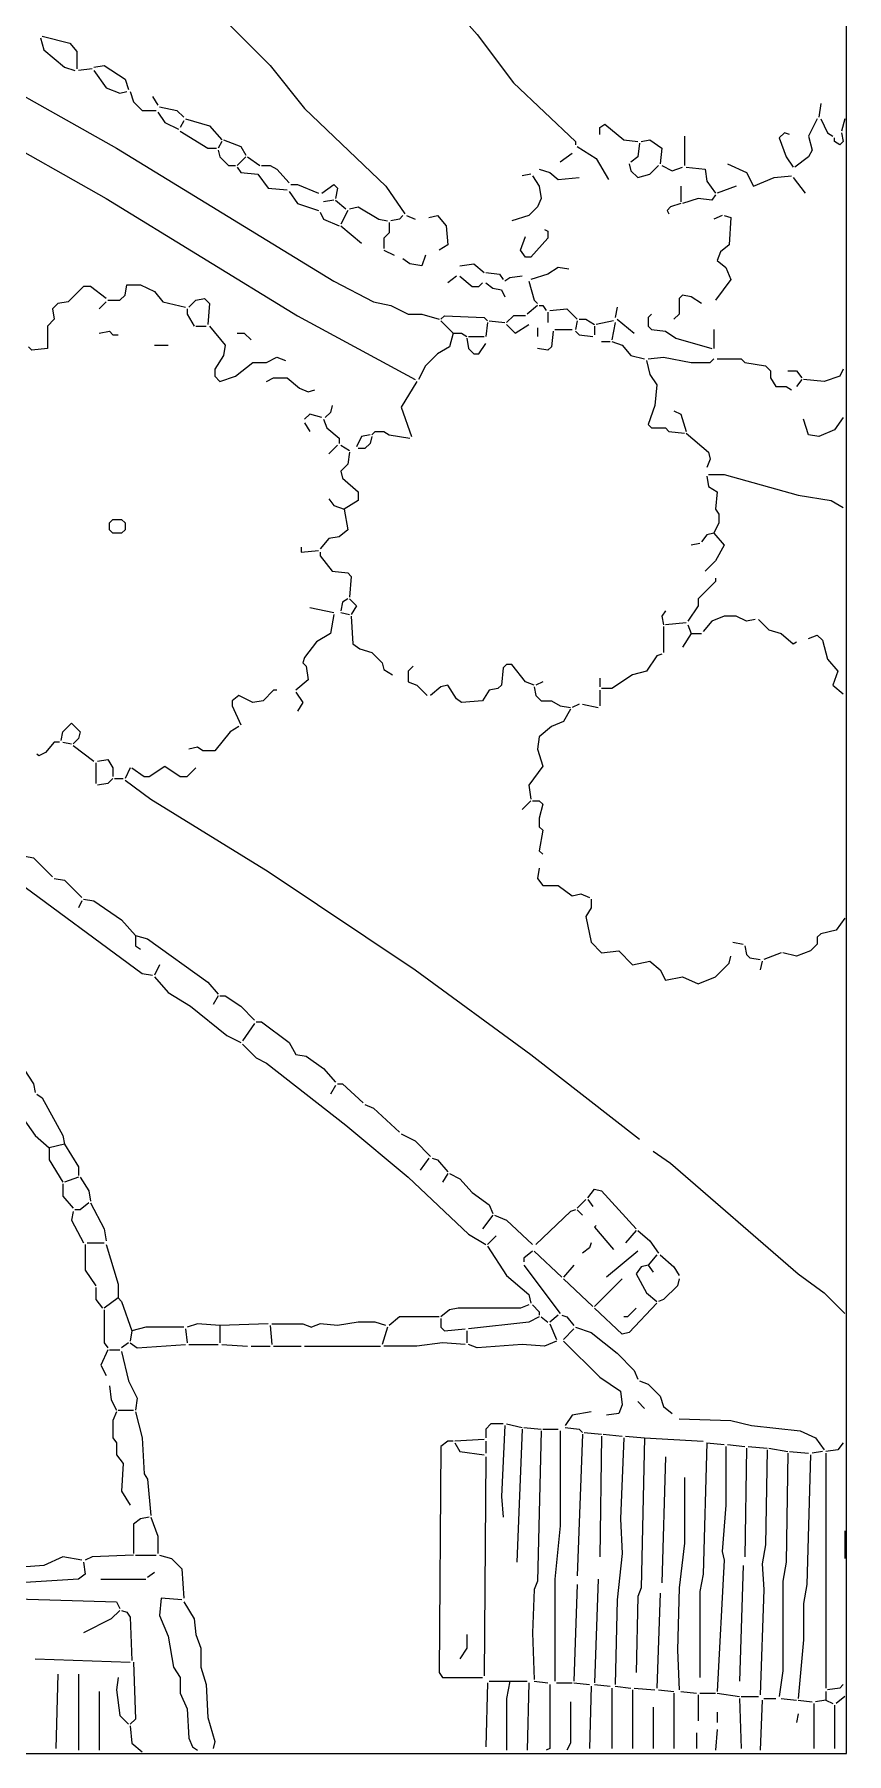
# Model space of a CAD drawing. Header units: millimetres. Extents: x 0 to 150953, y 0 to 85148.
# Drawn here: x 136776 to 150953, y 0 to 30010 of the extents above; entities that cross this region are included whole.
import ezdxf

# ---------------------------------------------------------------- set-up
doc = ezdxf.new("R2010")
doc.units = ezdxf.units.MM
doc.layers.add('ANNOTATION', color=3, linetype='CONTINUOUS', lineweight=0, plot=False)
doc.layers.add('LINEWORK', color=7, linetype='CONTINUOUS', lineweight=0, plot=False)

msp = doc.modelspace()

# ---------------------------------------------------------------- linework, layer by layer
at = {"layer": 'ANNOTATION'}
msp.add_lwpolyline([(0, 0), (150952.665, 0), (150952.665, 85148.15), (0, 85148.15)], close=True, dxfattribs=at)
at = {"layer": 'LINEWORK'}
for points in [[(138117.169, 36487.762), (138328.085, 36337.109), (138930.686, 35493.463), (139382.64, 34981.246), (141552.02, 32811.867), (143058.53, 31486.133), (143992.572, 30582.225), (144504.783, 30009.751), (145137.519, 29166.106), (146222.209, 28141.673), (146222.209, 28081.416)], [(136972.222, 33022.777), (137122.87, 32811.867), (138056.912, 32088.74), (139955.119, 30401.443), (140889.15, 29467.406), (141491.763, 28714.151), (142907.882, 27358.289), (143239.312, 26876.201)], [(128806.915, 32420.175), (128867.172, 32359.913), (130072.386, 31938.087), (130192.911, 31938.087), (130253.168, 31877.83), (130433.949, 31847.696), (132181.509, 31124.57), (132271.9, 31124.57), (133386.713, 30582.225), (133477.103, 30582.225), (133959.191, 30311.052), (134049.582, 30311.052), (134139.973, 30220.661), (134501.536, 30039.88), (134591.927, 30039.88), (135013.747, 29768.707), (135104.138, 29768.707), (138207.56, 28021.153), (142003.974, 25701.121), (142696.967, 25339.557), (142998.273, 25279.3), (143299.58, 25128.647), (143540.618, 25128.647), (143841.924, 25038.256)], [(136881.831, 29949.489), (136942.088, 29738.579), (137303.652, 29437.278), (137484.433, 29377.016)], [(136911.954, 29979.623), (137394.042, 29859.098), (137514.567, 29708.45), (137514.567, 29407.144)], [(137815.863, 29437.278), (137996.644, 29467.406), (138358.207, 29226.362), (138418.475, 29045.581)], [(137785.74, 29407.144), (137544.69, 29377.016)], [(137815.863, 29377.016), (138026.778, 29075.715), (138267.817, 28985.324), (138388.341, 29015.452)], [(138448.598, 29015.452), (138508.866, 28834.671), (138659.514, 28684.018), (138900.552, 28684.018)], [(138840.296, 28925.062), (138930.686, 28774.408)], [(138930.686, 28653.889), (139051.211, 28473.107), (139292.25, 28352.588)], [(138960.82, 28744.28), (139262.116, 28684.018), (139382.64, 28563.498)], [(139412.774, 28533.37), (139834.595, 28412.845), (140045.51, 28171.807)], [(150440.454, 28533.37), (150289.795, 28232.063), (150350.063, 27991.025), (150289.795, 27870.5), (150048.757, 27689.719)], [(150500.711, 28804.542), (150470.577, 28563.498)], [(150500.711, 28533.37), (150621.236, 28292.326), (150711.627, 28232.063)], [(150922.531, 28533.37), (150862.274, 28322.454)], [(135947.789, 28322.454), (138026.778, 27147.374), (141371.238, 25098.519), (143420.093, 23983.695)], [(139382.64, 28503.236), (139322.384, 28382.717)], [(139322.384, 28322.454), (139804.461, 28021.153), (139955.119, 28021.153)], [(146644.04, 28262.197), (146644.04, 28382.717), (146734.431, 28442.979), (147065.86, 28171.807), (147306.898, 28141.673)], [(148120.416, 28232.063), (148120.416, 27719.853)], [(149958.366, 28262.197), (149867.975, 28292.326), (149777.584, 28201.935), (149898.109, 27870.5), (150018.623, 27689.719)], [(150862.274, 28292.326), (150892.408, 28141.673), (150832.14, 28081.416), (150741.749, 28141.673), (150741.749, 28201.935)], [(140045.51, 28141.673), (139985.242, 28021.153)], [(139985.242, 27991.025), (140015.376, 27870.5), (140166.024, 27719.853), (140286.549, 27719.853)], [(140075.633, 28171.807), (140376.939, 28051.282), (140467.33, 27900.634)], [(146161.952, 27930.763), (145951.036, 27780.109)], [(146252.343, 28051.282), (146583.772, 27840.372), (146794.687, 27478.808)], [(147337.032, 28111.544), (147306.898, 27870.5), (147186.385, 27780.109)], [(147367.166, 28141.673), (147517.814, 28171.807), (147728.73, 28021.153), (147698.596, 27749.981)], [(140467.33, 27870.5), (140316.683, 27719.853)], [(140316.683, 27689.719), (140376.939, 27599.328), (140678.246, 27569.199)], [(140497.464, 27870.5), (140708.369, 27719.853)], [(140738.503, 27719.853), (140889.15, 27719.853), (141009.675, 27659.59), (141220.591, 27418.546)], [(145589.473, 27659.59), (145770.254, 27599.328), (145920.913, 27478.808), (146282.476, 27508.937)], [(147156.251, 27749.981), (147186.385, 27629.462), (147306.898, 27508.937), (147517.814, 27569.199), (147668.462, 27719.853)], [(147728.73, 27719.853), (147909.511, 27629.462), (148090.293, 27689.719)], [(148150.55, 27689.719), (148481.979, 27659.59), (148512.113, 27448.68), (148662.761, 27237.764)], [(148873.676, 27749.981), (149205.106, 27599.328), (149325.63, 27358.289), (149687.194, 27508.937), (149988.5, 27539.071)], [(140678.246, 27569.199), (140859.027, 27328.155), (141190.457, 27298.027)], [(141250.714, 27388.418), (141371.238, 27388.418), (141732.802, 27237.764)], [(141793.059, 27237.764), (142003.974, 27388.418), (142064.231, 27328.155), (142034.108, 27147.374)], [(145468.959, 27539.071), (145589.473, 27358.289), (145619.607, 27147.374), (145559.35, 26996.726), (145408.691, 26846.073), (145107.396, 26755.682)], [(145438.825, 27569.199), (145288.177, 27539.071)], [(148060.159, 27358.289), (148060.159, 27087.117)], [(149024.324, 27358.289), (148692.895, 27237.764)], [(150018.623, 27508.937), (150229.539, 27237.764)], [(141220.591, 27267.898), (141371.238, 27056.983), (141732.802, 26936.464)], [(142003.974, 27117.245), (141823.192, 27087.117)], [(142034.108, 27117.245), (142214.89, 26966.592)], [(148060.159, 27056.983), (147879.377, 26996.726), (147819.12, 26936.464), (147849.243, 26876.201)], [(148662.761, 27207.636), (148602.504, 27117.245), (148361.465, 27147.374), (148090.293, 27056.983)], [(141762.936, 26906.335), (141823.192, 26785.81), (142094.365, 26665.291)], [(142245.013, 26936.464), (142124.499, 26695.42)], [(142275.147, 26966.592), (142425.794, 26996.726), (142787.358, 26785.81), (142938.016, 26755.682)], [(142968.139, 26725.554), (142968.139, 26544.772), (142877.748, 26454.381), (142877.748, 26273.599)], [(143209.189, 26846.073), (143148.921, 26785.81), (142998.273, 26755.682)], [(143269.446, 26846.073), (143420.093, 26785.81)], [(143661.143, 26815.944), (143811.79, 26846.073), (143962.438, 26665.291), (143992.572, 26333.856), (143841.924, 26243.465)], [(148783.285, 26846.073), (148632.638, 26785.81)], [(148813.419, 26846.073), (148933.933, 26815.944), (148903.81, 26333.856), (148753.151, 26213.337), (148692.895, 26062.684), (148843.542, 25942.165), (148933.933, 25731.255), (148662.761, 25369.691)], [(142124.499, 26665.291), (142486.062, 26363.99)], [(145679.864, 26605.029), (145740.132, 26574.9), (145740.132, 26454.381), (145438.825, 26122.946), (145348.434, 26122.946), (145258.044, 26243.465), (145348.434, 26484.509)], [(142877.748, 26243.465), (143058.53, 26153.075)], [(143600.875, 26153.075), (143540.618, 25972.293), (143329.702, 26002.427), (143209.189, 26092.818)], [(144203.488, 25972.293), (144444.526, 26002.427), (144625.308, 25851.774)], [(144655.442, 25851.774), (144896.48, 25821.645), (144956.737, 25731.255)], [(146101.695, 25912.036), (145920.913, 25942.165), (145740.132, 25821.645), (145438.825, 25731.255)], [(138026.778, 25399.82), (137755.606, 25610.73), (137635.081, 25610.73), (137363.908, 25339.557), (137183.127, 25309.429), (137092.736, 25219.038), (137122.87, 25038.256), (137002.345, 24917.737), (137002.345, 24526.04), (136731.173, 24495.912), (136670.916, 24556.174)], [(138056.912, 25369.691), (138267.817, 25369.691), (138358.207, 25460.082), (138388.341, 25640.864), (138629.38, 25640.864), (138870.429, 25520.339), (139021.077, 25339.557), (139412.774, 25249.166)], [(144143.22, 25791.511), (143992.572, 25670.992)], [(144203.488, 25791.511), (144414.392, 25610.73), (144534.917, 25610.73), (144595.174, 25670.992)], [(144655.442, 25670.992), (144775.956, 25580.601), (144926.614, 25550.473)], [(144926.614, 25550.473), (144986.871, 25429.948)], [(145288.177, 25791.511), (145077.262, 25761.383), (144986.871, 25701.121)], [(145408.691, 25701.121), (145499.082, 25369.691), (145559.35, 25309.429)], [(138026.778, 25339.557), (137906.253, 25219.038)], [(139442.897, 25219.038), (139442.897, 25128.647), (139563.422, 24917.737)], [(139473.031, 25249.166), (139593.556, 25369.691), (139744.204, 25399.82), (139834.595, 25309.429), (139804.461, 24947.866)], [(145559.35, 25279.3), (145378.568, 25128.647)], [(145589.473, 25279.3), (145649.741, 25279.3), (145709.998, 25188.91)], [(145770.254, 25188.91), (146071.561, 25219.038), (146252.343, 25038.256)], [(146945.335, 25249.166), (146915.212, 25068.385)], [(148421.722, 25309.429), (148240.941, 25429.948), (148090.293, 25460.082), (148030.025, 25399.82), (148030.025, 25128.647), (147939.634, 25038.256)], [(139593.556, 24917.737), (139774.338, 24917.737)], [(139834.595, 24917.737), (140105.767, 24586.302), (140075.633, 24405.521), (139924.985, 24164.477), (139924.985, 24043.957), (140015.376, 23953.567), (140286.549, 24043.957), (140587.855, 24285.001), (140828.893, 24285.001), (141009.675, 24375.392), (141160.323, 24315.13)], [(143872.047, 25038.256), (143932.315, 25098.519), (144625.308, 25068.385), (144685.565, 25008.128)], [(143872.047, 25008.128), (144082.963, 24797.212)], [(144685.565, 24977.994), (144655.442, 24736.956)], [(144715.699, 25008.128), (144986.871, 24977.994)], [(145348.434, 25098.519), (145137.519, 25098.519), (145017.005, 24977.994)], [(145017.005, 24947.866), (145167.653, 24797.212), (145408.691, 24947.866)], [(145740.132, 25158.776), (145740.132, 24977.994)], [(146252.343, 25008.128), (146222.209, 24857.475)], [(146282.476, 25038.256), (146402.99, 25038.256), (146553.649, 24947.866)], [(146553.649, 24917.737), (146553.649, 24767.084)], [(146885.078, 25008.128), (146583.772, 24947.866)], [(146915.212, 24977.994), (146854.944, 24676.693)], [(146945.335, 25038.256), (147246.642, 24797.212)], [(147547.948, 25128.647), (147487.68, 25068.385), (147487.68, 24917.737), (147547.948, 24857.475), (147788.986, 24827.346), (147969.768, 24706.822), (148602.504, 24526.04)], [(137906.253, 24797.212), (138087.035, 24827.346), (138147.303, 24767.084), (138237.694, 24767.084)], [(140316.683, 24797.212), (140437.196, 24797.212), (140557.721, 24676.693)], [(144082.963, 24797.212), (144022.706, 24556.174), (143811.79, 24435.649), (143600.875, 24224.739), (143480.361, 23983.695)], [(144082.963, 24797.212), (144233.611, 24797.212), (144324.001, 24736.956)], [(144324.001, 24706.822), (144354.135, 24526.04), (144444.526, 24435.649), (144534.917, 24435.649), (144655.442, 24616.431)], [(144354.135, 24736.956), (144625.308, 24736.956)], [(145559.35, 24887.603), (145559.35, 24736.956)], [(145830.522, 24827.346), (145800.388, 24556.174), (145740.132, 24495.912), (145559.35, 24526.04)], [(145860.645, 24857.475), (146161.952, 24857.475)], [(146222.209, 24827.346), (146282.476, 24767.084), (146523.515, 24736.956)], [(146674.163, 24646.565), (146824.821, 24646.565)], [(146854.944, 24646.565), (147035.726, 24586.302), (147186.385, 24405.521), (147427.423, 24345.258)], [(148632.638, 24857.475), (148632.638, 24526.04)], [(138870.429, 24586.302), (139111.468, 24586.302)], [(147457.557, 24315.13), (147517.814, 24074.086), (147638.339, 23893.304), (147608.205, 23531.741), (147487.68, 23200.312), (147547.948, 23140.049), (147788.986, 23140.049), (147849.243, 23079.787), (148120.416, 23049.658)], [(147487.68, 24345.258), (147758.852, 24375.392), (148240.941, 24285.001), (148572.37, 24285.001), (148632.638, 24345.258)], [(148692.895, 24345.258), (149114.715, 24345.258), (149174.983, 24285.001), (149536.546, 24224.739), (149626.937, 24134.348), (149626.937, 24013.829), (149717.328, 23863.176), (149898.109, 23863.176), (149988.5, 23802.913)], [(140828.893, 23953.567), (140949.418, 24013.829), (141190.457, 24013.829), (141401.372, 23833.047), (141552.02, 23772.785), (141672.545, 23802.913)], [(149928.232, 24134.348), (150078.891, 24134.348), (150169.282, 24013.829)], [(150832.14, 24043.957), (150560.968, 23953.567), (150199.405, 23983.695)], [(150892.408, 24164.477), (150832.14, 24043.957)], [(143450.227, 23953.567), (143179.055, 23501.613), (143359.836, 22989.396)], [(150169.282, 23983.695), (150078.891, 23863.176)], [(141973.84, 23531.741), (141943.717, 23411.222), (141853.326, 23320.831)], [(147939.634, 23441.35), (148060.159, 23381.093), (148150.55, 23079.787)], [(141793.059, 23320.831), (141582.154, 23381.093), (141491.763, 23290.702)], [(141491.763, 23230.44), (141582.154, 23079.787)], [(141823.192, 23290.702), (141883.449, 23140.049), (142094.365, 22959.268), (142094.365, 22868.877)], [(150892.408, 23320.831), (150741.749, 23109.921), (150470.577, 22989.396), (150289.795, 23019.53), (150199.405, 23290.702)], [(142064.231, 22838.748), (141913.583, 22688.095)], [(142124.499, 22838.748), (142275.147, 22748.358)], [(142636.71, 23019.53), (142486.062, 22989.396), (142395.671, 22808.614)], [(142666.844, 22989.396), (142636.71, 22868.877), (142546.319, 22778.486), (142425.794, 22778.486)], [(142666.844, 23019.53), (142727.101, 23079.787), (142877.748, 23079.787), (142968.139, 23019.53), (143329.702, 22959.268)], [(148150.55, 23049.658), (148542.247, 22718.224), (148572.37, 22597.704), (148512.113, 22447.051)], [(142275.147, 22718.224), (142245.013, 22507.314), (142124.499, 22386.794)], [(142124.499, 22386.794), (142154.622, 22266.27), (142425.794, 22025.231), (142425.794, 21874.578), (142184.756, 21723.925)], [(148512.113, 22296.403), (148542.247, 22115.622), (148692.895, 22025.231), (148662.761, 21723.925), (148723.029, 21633.534), (148723.029, 21482.886), (148632.638, 21302.104)], [(148542.247, 22326.532), (148813.419, 22326.532), (150109.014, 21964.969), (150681.493, 21874.578), (150892.408, 21754.059)], [(142184.756, 21723.925), (142245.013, 21362.361), (142094.365, 21241.842), (141913.583, 21211.714), (141762.936, 21030.932)], [(141913.583, 21904.706), (142003.974, 21784.187), (142184.756, 21723.925)], [(141431.495, 21061.06), (141431.495, 20970.67), (141732.802, 21000.798)], [(148391.588, 21121.323), (148240.941, 21091.189)], [(148632.638, 21302.104), (148512.113, 21271.971), (148421.722, 21151.451)], [(148632.638, 21302.104), (148813.419, 21091.189), (148662.761, 20820.016), (148481.979, 20639.235)], [(141762.936, 20970.67), (141762.936, 20910.407), (141973.84, 20639.235), (142245.013, 20609.106), (142305.281, 20548.844), (142275.147, 20187.281)], [(148662.761, 20518.716), (148662.761, 20458.453), (148361.465, 20157.152), (148361.465, 20036.633), (148180.684, 19765.461)], [(142245.013, 20157.152), (142154.622, 20096.89), (142124.499, 19946.242)], [(142275.147, 20157.152), (142395.671, 20036.633), (142305.281, 19885.98)], [(142003.974, 19885.98), (141943.717, 19554.545), (141702.668, 19403.897), (141491.763, 19132.725), (141461.629, 19042.334), (141521.886, 18982.072), (141552.02, 18741.028), (141341.104, 18560.246)], [(141582.154, 20006.499), (142003.974, 19916.108)], [(142124.499, 19916.108), (142275.147, 19885.98)], [(142305.281, 19855.851), (142335.403, 19373.763), (142455.928, 19283.373), (142666.844, 19223.116), (142847.625, 19042.334), (142877.748, 18921.809), (143028.407, 18831.418)], [(147788.986, 19946.242), (147728.73, 19855.851), (147758.852, 19705.198)], [(149205.106, 19765.461), (149024.324, 19855.851), (148813.419, 19855.851), (148602.504, 19765.461), (148451.856, 19584.679)], [(147758.852, 19675.07), (147758.852, 19223.116)], [(148150.55, 19735.327), (147788.986, 19705.198)], [(148240.941, 19554.545), (148090.293, 19313.506)], [(148180.684, 19705.198), (148240.941, 19554.545)], [(148240.941, 19554.545), (148421.722, 19554.545)], [(149355.764, 19795.589), (149205.106, 19765.461)], [(149416.021, 19795.589), (149596.803, 19614.807), (149807.718, 19554.545), (150018.623, 19373.763), (150078.891, 19403.897)], [(150289.795, 19464.154), (150440.454, 19524.417), (150530.845, 19434.026), (150621.236, 19102.591), (150802.017, 18891.681), (150711.627, 18650.637), (150892.408, 18499.989)], [(143389.97, 18982.072), (143299.58, 18891.681), (143299.58, 18710.899), (143450.227, 18650.637), (143631.009, 18469.855)], [(145499.082, 18650.637), (145348.434, 18710.899), (145107.396, 19012.2), (145017.005, 19012.2), (144956.737, 18951.943), (144926.614, 18650.637), (144866.346, 18590.38), (144715.699, 18560.246), (144595.174, 18379.464), (144233.611, 18349.336), (144143.22, 18409.598), (143992.572, 18650.637), (143872.047, 18620.508), (143691.266, 18469.855)], [(147728.73, 19192.982), (147638.339, 19162.853), (147457.557, 18891.681), (147216.508, 18831.418), (146854.944, 18590.38), (146674.163, 18590.38)], [(145499.082, 18620.508), (145529.216, 18469.855), (145619.607, 18379.464), (145800.388, 18379.464), (145951.036, 18289.074), (146131.818, 18258.945)], [(145649.741, 18710.899), (145529.216, 18650.637)], [(146644.04, 18771.162), (146644.04, 18620.508)], [(141009.675, 18560.246), (140949.418, 18560.246), (140768.637, 18379.464), (140587.855, 18349.336), (140346.805, 18469.855), (140226.292, 18379.464), (140226.292, 18289.074), (140376.939, 17957.644)], [(141341.104, 18530.118), (141461.629, 18349.336), (141371.238, 18198.683)], [(146282.476, 18319.207), (146161.952, 18258.945)], [(146342.733, 18319.207), (146613.906, 18258.945)], [(146644.04, 18560.246), (146644.04, 18289.074)], [(146131.818, 18228.817), (146011.304, 18017.901), (145800.388, 17927.51), (145589.473, 17746.729), (145559.35, 17535.819), (145649.741, 17234.518), (145408.691, 16903.083), (145438.825, 16662.039)], [(137243.395, 17686.472), (137273.518, 17837.119), (137424.176, 17987.773), (137574.824, 17837.119), (137544.69, 17716.6), (137454.299, 17626.209)], [(140346.805, 17927.51), (140196.158, 17837.119), (139924.985, 17505.69), (139714.07, 17505.69), (139623.679, 17565.947), (139473.031, 17535.819)], [(137213.261, 17656.338), (137122.87, 17656.338), (136972.222, 17475.556), (136851.698, 17415.299), (136821.564, 17445.428)], [(137273.518, 17656.338), (137424.176, 17626.209)], [(137454.299, 17596.081), (137815.863, 17324.909)], [(137845.997, 17294.775), (137845.997, 16933.211)], [(137876.13, 17324.909), (138056.912, 17355.037), (138147.303, 17204.384), (138147.303, 17053.736)], [(138448.598, 17204.384), (138358.207, 17023.602)], [(138478.732, 17204.384), (138689.648, 17053.736), (138780.039, 17053.736), (139051.211, 17234.518), (139322.384, 17053.736), (139442.897, 17053.736), (139593.556, 17204.384)], [(138147.303, 17023.602), (138056.912, 16933.211), (137876.13, 16903.083)], [(138177.426, 17023.602), (138328.085, 17023.602)], [(138358.207, 16993.474), (138810.162, 16662.039), (140859.027, 15396.567), (143420.093, 13679.142), (145438.825, 12202.76), (147337.032, 10726.379)], [(145438.825, 16631.91), (145288.177, 16481.257)], [(145468.959, 16631.91), (145589.473, 16631.91), (145649.741, 16571.648), (145589.473, 16330.61), (145589.473, 16179.956), (145649.741, 16119.694), (145589.473, 15758.131), (145649.741, 15697.874)], [(136610.659, 15667.74), (136761.307, 15637.611), (137092.736, 15306.177)], [(136249.096, 15486.958), (136369.609, 15306.177), (138659.514, 13618.885), (138840.296, 13588.751)], [(145589.473, 15456.83), (145559.35, 15276.048), (145649.741, 15155.529), (145920.913, 15155.529), (146161.952, 14974.747), (146312.599, 15004.876), (146463.258, 14944.613)], [(137122.87, 15276.048), (137303.652, 15245.92), (137604.958, 14944.613)], [(137604.958, 14884.356), (137544.69, 14763.832)], [(137635.081, 14914.485), (137815.863, 14884.356), (138297.951, 14552.922), (138538.989, 14281.749)], [(146493.381, 14914.485), (146493.381, 14763.832), (146402.99, 14613.184), (146493.381, 14161.23), (146674.163, 13980.448), (146975.469, 14010.577), (147216.508, 13769.533), (147517.814, 13829.795), (147698.596, 13679.142), (147788.986, 13498.36), (148090.293, 13558.623), (148361.465, 13438.103), (148662.761, 13558.623), (148903.81, 13799.667), (148933.933, 13920.186)], [(150922.531, 14583.05), (150771.883, 14372.14), (150500.711, 14311.878), (150440.454, 14251.621), (150440.454, 14131.096), (150319.929, 14010.577), (150078.891, 13920.186), (149837.841, 13980.448)], [(138538.989, 14281.749), (138749.905, 14221.487), (139804.461, 13468.232), (139985.242, 13257.322)], [(138538.989, 14281.749), (138538.989, 14100.968), (138629.38, 14040.705)], [(148964.067, 14161.23), (149144.849, 14131.096)], [(149174.983, 14100.968), (149205.106, 13950.314), (149265.373, 13890.057), (149446.155, 13859.923)], [(149476.278, 13829.795), (149446.155, 13679.142)], [(149807.718, 13980.448), (149506.412, 13859.923)], [(138960.82, 13769.533), (138870.429, 13588.751)], [(138870.429, 13558.623), (139111.468, 13287.45), (139503.165, 13046.406), (140135.901, 12534.195), (140376.939, 12413.67)], [(139985.242, 13227.188), (139894.851, 13076.54)], [(140015.376, 13227.188), (140105.767, 13227.188), (140376.939, 13046.406), (140617.978, 12805.368)], [(140617.978, 12745.105), (140407.073, 12443.804)], [(140648.112, 12775.234), (140738.503, 12775.234), (141220.591, 12413.67), (141341.104, 12202.76), (141521.886, 12172.632), (141823.192, 11961.716), (142034.108, 11720.678)], [(136188.828, 12443.804), (136369.609, 12293.151), (136761.307, 11690.544), (136791.441, 11539.896)], [(140407.073, 12383.542), (140648.112, 12142.498), (140828.893, 12052.107), (142214.89, 10967.417), (143299.58, 10063.509), (144354.135, 9069.21), (144655.442, 8888.429)], [(136821.564, 11509.762), (136911.954, 11449.505), (137273.518, 10786.636), (137303.652, 10635.988)], [(142034.108, 11660.415), (141943.717, 11509.762)], [(142064.231, 11690.544), (142154.622, 11690.544), (142516.185, 11359.115)], [(136520.268, 11359.115), (136580.525, 11087.942), (136791.441, 10786.636), (137032.479, 10575.726)], [(142546.319, 11328.981), (142696.967, 11268.724), (143148.921, 10846.898)], [(143179.055, 10816.77), (143420.093, 10696.245), (143691.266, 10425.072)], [(137303.652, 10635.988), (137032.479, 10575.726)], [(137032.479, 10575.726), (137032.479, 10364.816), (137273.518, 9973.118)], [(137303.652, 10635.988), (137544.69, 10244.291), (137544.69, 10093.643)], [(147578.071, 10515.463), (147879.377, 10304.553), (150109.014, 8376.218), (150560.968, 8044.783), (150922.531, 7683.219)], [(143661.143, 10394.944), (143510.484, 10184.034)], [(143721.4, 10394.944), (143811.79, 10364.816), (143992.572, 10153.9)], [(137273.518, 9942.99), (137273.518, 9732.08), (137454.299, 9521.164)], [(137544.69, 10063.509), (137303.652, 9973.118)], [(137574.824, 10063.509), (137725.472, 9822.471), (137755.606, 9641.689)], [(143992.572, 10123.772), (143902.181, 9973.118)], [(144022.706, 10123.772), (144203.488, 10033.381), (144414.392, 9792.337), (144715.699, 9581.427), (144775.956, 9430.773)], [(137725.472, 9611.555), (137574.824, 9491.036), (137484.433, 9491.036)], [(137755.606, 9611.555), (137996.644, 9159.601), (138026.778, 8948.691)], [(146402.99, 9671.817), (146252.343, 9521.164)], [(146433.124, 9701.946), (146553.649, 9852.599), (146674.163, 9822.471), (147276.775, 9159.601)], [(146433.124, 9671.817), (146523.515, 9551.298)], [(137454.299, 9460.907), (137424.176, 9310.254), (137635.081, 8918.562)], [(144775.956, 9400.645), (144595.174, 9159.601)], [(144806.089, 9400.645), (145017.005, 9310.254), (145468.959, 8888.429)], [(146222.209, 9491.036), (146131.818, 9460.907), (145529.216, 8888.429)], [(146252.343, 9491.036), (146342.733, 9400.645)], [(144836.223, 9039.082), (144685.565, 8888.429)], [(146583.772, 9219.863), (146553.649, 9189.735), (146885.078, 8798.038)], [(147276.775, 9129.473), (147095.994, 8918.562)], [(147306.898, 9129.473), (147517.814, 8948.691), (147668.462, 8737.781)], [(137665.215, 8888.429), (137665.215, 8436.474), (137845.997, 8165.302)], [(137695.349, 8918.562), (137996.644, 8918.562)], [(138026.778, 8888.429), (138237.694, 8195.436), (138237.694, 7954.392)], [(144685.565, 8858.3), (145017.005, 8346.084), (145408.691, 8014.654), (145438.825, 7864.001)], [(145468.959, 8767.909), (145318.3, 8647.39), (145318.3, 8587.128)], [(145499.082, 8767.909), (145981.17, 8315.955)], [(146493.381, 8918.562), (146463.258, 8828.172), (146342.733, 8737.781)], [(147306.898, 8767.909), (146764.553, 8315.955)], [(147638.339, 8707.647), (147487.68, 8526.865)], [(147698.596, 8707.647), (147939.634, 8496.737), (148030.025, 8346.084)], [(145318.3, 8526.865), (145951.036, 7683.219)], [(146192.086, 8526.865), (146011.304, 8315.955)], [(147487.68, 8526.865), (147367.166, 8496.737), (147276.775, 8376.218), (147457.557, 8044.783), (147638.339, 7894.13)], [(147487.68, 8526.865), (147578.071, 8406.346)], [(137845.997, 8135.174), (137845.997, 7924.263), (137966.521, 7773.61)], [(146011.304, 8285.827), (146523.515, 7803.739)], [(147035.726, 8285.827), (146553.649, 7803.739)], [(148030.025, 8285.827), (147999.902, 8165.302), (147758.852, 7924.263), (147668.462, 7894.13)], [(138237.694, 7954.392), (137996.644, 7773.61)], [(138237.694, 7954.392), (138297.951, 7894.13), (138478.732, 7381.919)], [(145408.691, 7833.873), (145258.044, 7773.61), (144173.354, 7773.61), (144022.706, 7743.482), (143872.047, 7622.957)], [(145468.959, 7833.873), (145589.473, 7713.348), (145589.473, 7653.091)], [(147638.339, 7864.001), (147156.251, 7351.785), (147035.726, 7321.656), (146553.649, 7773.61)], [(137996.644, 7743.482), (137996.644, 7171.003), (138056.912, 7080.612)], [(140015.376, 7472.309), (139623.679, 7502.438), (139442.897, 7442.175)], [(140859.027, 7502.438), (140015.376, 7472.309)], [(140919.284, 7502.438), (141461.629, 7502.438), (141612.277, 7442.175)], [(142907.882, 7472.309), (142727.101, 7532.566), (142425.794, 7532.566), (142064.231, 7472.309), (141762.936, 7502.438), (141612.277, 7442.175)], [(143841.924, 7622.957), (143148.921, 7622.957), (142968.139, 7472.309)], [(143872.047, 7592.829), (143872.047, 7442.175), (143932.315, 7381.919), (144293.879, 7412.047)], [(145589.473, 7622.957), (145408.691, 7532.566), (144354.135, 7412.047)], [(145619.607, 7622.957), (145740.132, 7532.566)], [(145920.913, 7653.091), (145770.254, 7532.566)], [(145770.254, 7502.438), (145890.779, 7231.265)], [(145981.17, 7653.091), (146071.561, 7622.957), (146192.086, 7472.309)], [(147276.775, 7773.61), (147126.117, 7622.957), (147065.86, 7622.957)], [(138478.732, 7381.919), (138448.598, 7201.137)], [(139382.64, 7442.175), (138719.771, 7442.175), (138478.732, 7381.919)], [(139412.774, 7412.047), (139442.897, 7171.003)], [(140015.376, 7472.309), (140015.376, 7171.003)], [(140889.15, 7472.309), (140919.284, 7140.875)], [(142938.016, 7442.175), (142847.625, 7140.875)], [(144324.001, 7381.919), (144324.001, 7171.003)], [(146192.086, 7412.047), (146011.304, 7231.265)], [(146222.209, 7442.175), (146493.381, 7351.785), (146945.335, 6990.221), (147246.642, 6688.92), (147306.898, 6538.267)], [(138056.912, 7050.484), (137936.387, 6779.311), (138026.778, 6598.53)], [(138087.035, 7050.484), (138267.817, 7050.484)], [(138418.475, 7171.003), (138297.951, 7080.612)], [(138297.951, 7020.355), (138418.475, 6508.139), (138569.123, 6206.838), (138538.989, 5995.922)], [(138448.598, 7171.003), (138569.123, 7080.612), (139412.774, 7140.875)], [(139473.031, 7140.875), (139985.242, 7140.875)], [(140045.51, 7140.875), (140497.464, 7110.746)], [(140557.721, 7110.746), (140889.15, 7110.746)], [(140949.418, 7110.746), (141431.495, 7110.746)], [(141491.763, 7110.746), (142817.491, 7110.746)], [(144293.879, 7140.875), (143902.181, 7171.003), (143450.227, 7110.746), (142877.748, 7110.746)], [(145890.779, 7201.137), (145679.864, 7110.746), (145288.177, 7140.875), (144504.783, 7080.612), (144354.135, 7140.875)], [(146011.304, 7201.137), (146644.04, 6568.401), (147005.603, 6327.357), (147035.726, 6086.313), (146975.469, 5935.666), (146764.553, 5905.532)], [(138087.035, 6417.748), (138117.169, 6176.704), (138207.56, 5995.922)], [(147337.032, 6508.139), (147487.68, 6447.876), (147698.596, 6236.966), (147758.852, 6056.185), (147909.511, 5935.666)], [(147306.898, 6146.576), (147427.423, 6026.056)], [(138207.56, 5965.794), (138147.303, 5815.141), (138147.303, 5513.84), (138207.56, 5423.449), (138207.56, 5212.539), (138328.085, 5061.886), (138297.951, 4579.803), (138448.598, 4338.759)], [(138237.694, 5995.922), (138508.866, 5995.922)], [(138538.989, 5965.794), (138659.514, 5513.84), (138689.648, 4881.104), (138749.905, 4790.713), (138810.162, 4157.978)], [(144956.737, 5754.884), (144745.833, 5754.884), (144655.442, 5664.493), (144655.442, 5513.84)], [(144986.871, 5724.75), (144926.614, 4489.412), (144956.737, 4127.849)], [(145017.005, 5754.884), (145288.177, 5694.621)], [(146493.381, 5965.794), (146161.952, 5905.532), (146041.427, 5724.75)], [(148030.025, 5845.275), (148933.933, 5815.141), (149295.496, 5724.75), (150139.148, 5634.359), (150410.32, 5513.84), (150560.968, 5302.93)], [(144082.963, 5453.577), (143992.572, 5453.577), (143872.047, 5363.187), (143841.924, 1416.125), (143902.181, 1325.734), (144595.174, 1325.734)], [(144625.308, 5483.711), (144113.097, 5453.577)], [(144113.097, 5423.449), (144203.488, 5272.796), (144625.308, 5212.539)], [(144655.442, 5453.577), (144655.442, 5242.667)], [(145288.177, 5664.493), (145197.787, 3344.46)], [(145318.3, 5694.621), (145619.607, 5664.493)], [(145619.607, 5634.359), (145559.35, 3013.025), (145499.082, 2862.378), (145468.959, 2109.117), (145499.082, 1295.6)], [(145649.741, 5664.493), (145920.913, 5664.493)], [(145951.036, 5634.359), (145951.036, 3977.196), (145860.645, 3043.159), (145860.645, 1265.471)], [(146041.427, 5694.621), (146282.476, 5664.493), (146342.733, 5604.231)], [(146342.733, 5574.102), (146252.343, 3103.416)], [(146372.867, 5604.231), (146674.163, 5574.102)], [(146674.163, 5543.968), (146644.04, 3434.851)], [(146704.297, 5574.102), (147035.726, 5543.968)], [(147065.86, 5513.84), (147005.603, 4097.715), (147035.726, 3495.113), (146945.335, 2681.596), (146915.212, 1205.209)], [(147095.994, 5543.968), (147427.423, 5513.84)], [(147427.423, 5513.84), (147367.166, 2892.506), (147306.898, 2741.853), (147276.775, 1416.125)], [(147427.423, 5513.84), (148451.856, 5453.577)], [(148512.113, 5423.449), (148451.856, 3133.55), (148391.588, 2832.244), (148391.588, 1325.734)], [(148512.113, 5423.449), (148813.419, 5393.321)], [(150892.408, 5423.449), (150802.017, 5302.93), (150591.102, 5272.796)], [(144655.442, 5182.405), (144625.308, 1355.862)], [(147788.986, 5182.405), (147728.73, 2982.897)], [(148843.542, 5363.187), (148843.542, 4338.759), (148783.285, 3525.242), (148813.419, 3374.589), (148692.895, 1084.69)], [(148873.676, 5393.321), (149174.983, 5363.187)], [(149205.106, 5333.058), (149174.983, 3434.851)], [(149235.24, 5363.187), (149566.669, 5333.058)], [(149566.669, 5302.93), (149536.546, 3645.761), (149476.278, 3314.332), (149506.412, 2862.378), (149446.155, 1024.427)], [(149596.803, 5333.058), (149928.232, 5272.796)], [(149928.232, 5242.667), (149898.109, 3344.46), (149837.841, 3013.025), (149837.841, 1446.253), (149777.584, 994.299)], [(149958.366, 5272.796), (150289.795, 5242.667)], [(150319.929, 5212.539), (150259.672, 2952.769), (150199.405, 2621.334), (150199.405, 1988.598), (150109.014, 964.171)], [(150530.845, 5272.796), (150350.063, 5242.667)], [(150591.102, 5242.667), (150591.102, 1144.952)], [(148120.416, 4820.842), (148120.416, 3675.895), (148030.025, 2892.506), (147999.902, 1807.816), (148030.025, 1114.818)], [(138780.039, 4127.849), (138629.38, 4097.715), (138508.866, 4007.324), (138508.866, 3495.113)], [(138810.162, 4127.849), (138930.686, 3796.414), (138930.686, 3495.113)], [(150922.531, 3886.805), (150922.531, 3404.723)], [(137635.081, 3344.46), (137665.215, 3133.55), (137544.69, 3043.159), (136520.268, 2982.897)], [(137604.958, 3374.589), (137273.518, 3434.851), (136942.088, 3284.198), (136550.391, 3254.069)], [(138508.866, 3464.979), (137785.74, 3434.851), (137665.215, 3374.589)], [(138538.989, 3464.979), (138900.552, 3464.979)], [(138960.82, 3464.979), (139171.725, 3404.723), (139352.506, 3223.941), (139382.64, 2711.725)], [(137936.387, 3043.159), (138719.771, 3043.159)], [(138870.429, 3163.679), (138749.905, 3073.288)], [(146613.906, 3043.159), (146553.649, 1235.343)], [(149144.849, 3284.198), (149084.592, 1265.471)], [(136068.314, 2711.725), (138207.56, 2651.462), (138267.817, 2530.943)], [(139352.506, 2681.596), (138990.943, 2711.725), (138960.82, 2410.424), (139111.468, 2048.86), (139201.859, 1506.515), (139322.384, 1325.734), (139322.384, 1054.561), (139442.897, 783.389), (139473.031, 271.172), (139533.288, 120.519), (139623.679, 60.262)], [(146252.343, 2952.769), (146192.086, 1265.471)], [(147698.596, 2802.115), (147638.339, 1144.952)], [(138267.817, 2500.814), (138117.169, 2350.161), (137635.081, 2109.117)], [(138297.951, 2500.814), (138388.341, 2470.681), (138448.598, 2380.29), (138478.732, 1627.035)], [(139382.64, 2651.462), (139563.422, 2350.161), (139593.556, 2078.989), (139683.947, 1837.945), (139683.947, 1506.515), (139774.338, 1205.209), (139804.461, 632.736), (139924.985, 210.91), (139894.851, 90.391)], [(144324.001, 2078.989), (144324.001, 1837.945), (144203.488, 1657.163)], [(136791.441, 1657.163), (138448.598, 1596.906)], [(138508.866, 1596.906), (138538.989, 602.607), (138448.598, 512.216)], [(137183.127, 1385.991), (137153.004, 90.391)], [(137544.69, 1385.991), (137544.69, 60.262)], [(138237.694, 1325.734), (138207.56, 1114.818), (138267.817, 662.864), (138418.475, 512.216)], [(144685.565, 1235.343), (144655.442, 120.519)], [(144715.699, 1265.471), (145077.262, 1265.471)], [(145077.262, 1265.471), (145017.005, 964.171), (145017.005, 60.262)], [(145077.262, 1265.471), (145378.568, 1265.471)], [(145408.691, 1235.343), (145378.568, 60.262)], [(145499.082, 1265.471), (145740.132, 1235.343)], [(145770.254, 1205.209), (145770.254, 90.391), (145709.998, 60.262)], [(145890.779, 1235.343), (146161.952, 1235.343)], [(146192.086, 1235.343), (146463.258, 1205.209)], [(146553.649, 1205.209), (146824.821, 1175.081)], [(150892.408, 1205.209), (150832.14, 1144.952), (150621.236, 1114.818)], [(137906.253, 1084.69), (137906.253, 60.262)], [(146131.818, 903.908), (146131.818, 180.782), (146071.561, 60.262)], [(146493.381, 1175.081), (146463.258, 90.391)], [(146854.944, 1144.952), (146854.944, 90.391)], [(146915.212, 1175.081), (147186.385, 1144.952)], [(147216.508, 1114.818), (147216.508, 90.391)], [(147246.642, 1144.952), (147608.205, 1114.818)], [(147668.462, 1114.818), (147939.634, 1084.69)], [(147939.634, 1054.561), (147939.634, 90.391)], [(148060.159, 1084.69), (148331.331, 1054.561)], [(148361.465, 1024.427), (148361.465, 572.473)], [(148391.588, 1054.561), (148662.761, 1054.561)], [(148692.895, 1054.561), (149084.592, 994.299)], [(149084.592, 964.171), (149114.715, 90.391)], [(149114.715, 994.299), (149416.021, 994.299)], [(149476.278, 934.037), (149446.155, 60.262)], [(149506.412, 964.171), (149717.328, 964.171)], [(149807.718, 964.171), (150078.891, 934.037)], [(150109.014, 934.037), (150350.063, 903.908)], [(150591.102, 934.037), (150410.32, 903.908)], [(150591.102, 1084.69), (150591.102, 934.037)], [(150591.102, 934.037), (150711.627, 873.78)], [(150922.531, 994.299), (150771.883, 873.78)], [(147578.071, 813.517), (147578.071, 90.391)], [(148692.895, 723.127), (148692.895, 542.345)], [(150109.014, 692.998), (150078.891, 542.345)], [(150380.186, 873.78), (150380.186, 90.391)], [(150741.749, 843.646), (150741.749, 90.391)], [(138448.598, 482.083), (138478.732, 180.782), (138659.514, 30.128)], [(148331.331, 361.563), (148331.331, 90.391)], [(148692.895, 421.826), (148662.761, 60.262)]]:
    msp.add_lwpolyline(points, dxfattribs=at)
msp.add_lwpolyline([(138147.303, 21543.143), (138297.951, 21543.143), (138358.207, 21482.886), (138358.207, 21362.361), (138297.951, 21302.104), (138147.303, 21302.104), (138087.035, 21362.361), (138087.035, 21482.886)], close=True, dxfattribs=at)

doc.saveas('drawing.dxf')
